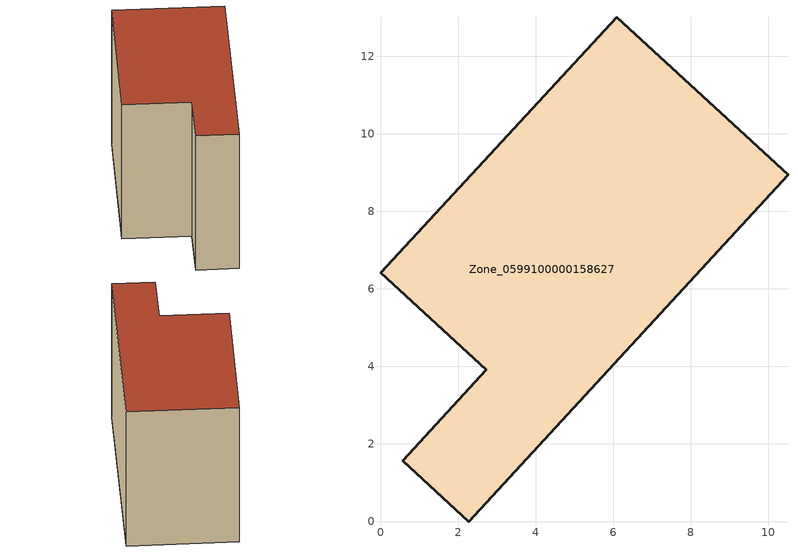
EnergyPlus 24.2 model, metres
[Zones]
Zone_0599100000158627
 floor ground (C_G): 0.57,1.57 2.73,3.92 0,6.42 6.09,13 10.51,8.94 2.28,0 z0
 wall outside (C_F): 2.73,3.92 0.57,1.57 2.28,0 10.51,8.94 6.09,13 0,6.42 2.73,3.92 z0:8.54
 roof outside (C_R): 6.09,13 0,6.42 2.73,3.92 0.57,1.57 2.28,0 10.51,8.94 z8.54
[BUILDING]
Pand.0599100000158627: North Axis=0; Terrain=City; Loads Convergence Tolerance Value=0.04; Temperature Convergence Tolerance Value=0.4; Solar Distribution=FullExterior; Maximum Number of Warmup Days=25; Minimum Number of Warmup Days=1
[Site:Location]
Rotterdam.The.Hague.AP_ZH_NLD Design_Conditions: Latitude=51.96; Longitude=4.45; Time Zone=1; Elevation=-4.5
[SITE:GROUNDTEMPERATURE:BUILDINGSURFACE]
18, 18, 18, 18, 18, 18, 18, 18, 18, 18, 18, 18
[MATERIAL] Thermal Absorptance=0.9; Solar Absorptance=0.7; Visible Absorptance=0.7
Name | Roughness | Thickness | Conductivity | Density | Specific Heat
G.TI.1975-1991 | MediumSmooth | 0.15 | 0.288461 | 540 | 1210
F.TI.1975-1991 | Rough | 0.3 | 0.230769 | 1920 | 840
R.TI.1975-1991 | MediumRough | 0.2 | 0.153846 | 1500 | 1000
[CONSTRUCTION]
C_G: G.TI.1975-1991
C_F: F.TI.1975-1991
C_R: R.TI.1975-1991
[ZONE]
Zone_0599100000158627: Type=1; Multiplier=1; Ceiling Height=Autocalculate; Volume=Autocalculate; Floor Area=autocalculate; Part of Total Floor Area=Yes
[ZONEINFILTRATION:DESIGNFLOWRATE]
Infil_Zone_0599100000158627: Zone or ZoneList or Space or SpaceList=Zone_0599100000158627; Schedule=AlwaysOn; Design Flow Rate Calculation Method=Flow/Area; Flow Rate per Floor Area=0.003; Constant Term Coefficient=1; Temperature Term Coefficient=0; Velocity Term Coefficient=0; Velocity Squared Term Coefficient=0
[HVACTEMPLATE:ZONE:IDEALLOADSAIRSYSTEM]
Zone_0599100000158627: Maximum Heating Supply Air Temperature=50; Minimum Cooling Supply Air Temperature=13; Maximum Heating Supply Air Humidity Ratio=0.0156; Minimum Cooling Supply Air Humidity Ratio=0.0077; Heating Limit=NoLimit; Cooling Limit=NoLimit; Dehumidification Control Type=ConstantSensibleHeatRatio; Cooling Sensible Heat Ratio=0.7; Dehumidification Setpoint=60; Humidification Control Type=None; Humidification Setpoint=30; Outdoor Air Method=None; Outdoor Air Flow Rate per Person=0.00944; Outdoor Air Flow Rate per Zone Floor Area=0; Outdoor Air Flow Rate per Zone=0; Demand Controlled Ventilation Type=None; Outdoor Air Economizer Type=NoEconomizer; Heat Recovery Type=None; Sensible Heat Recovery Effectiveness=0.7; Latent Heat Recovery Effectiveness=0.65
[ZONECONTROL:THERMOSTAT]
ThermostatControl_Zone_0599100000158627: Zone or ZoneList=Zone_0599100000158627; Control Type Schedule=DualSetpointControlType; Control 1=Thermostat_Zone_0599100000158627; Temperature Difference Between Cutout And Setpoint=0
[THERMOSTATSETPOINT:DUALSETPOINT]
Thermostat_Zone_0599100000158627: Heating Setpoint Temperature Schedule=HeatingSetpoint_Zone_0599100000158627; Cooling Setpoint Temperature Schedule=CoolingSetpoint_Zone_0599100000158627
[SCHEDULE:COMPACT]
HeatingSetpoint_Zone_0599100000158627: Through: 12/31, For: AllDays, Until: 24:00, 21
CoolingSetpoint_Zone_0599100000158627: Through: 12/31, For: AllDays, Until: 24:00, 24
DualSetpointControlType: Through: 12/31, For: AllDays, Until: 24:00, 4
AlwaysOn: Through: 12/31, For: AllDays, Until: 24:00, 1
